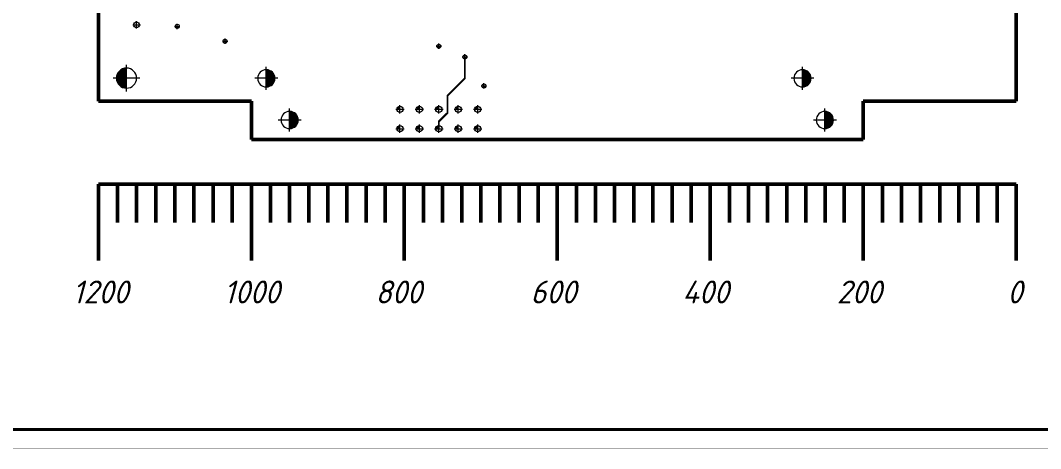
# Paper-space layout 'Layout1' of a CAD drawing. Header units: millimetres. Extents: x 0 to 841, y 0 to 594.
# Drawn here: x 337.6 to 604.4, y 0 to 112.1 of the extents above; entities that cross this region are included whole.
import ezdxf

# ---------------------------------------------------------------- set-up
doc = ezdxf.new("R2010")
doc.units = ezdxf.units.MM
doc.layers.get('0').update_dxf_attribs({"lineweight": 50})
for name, color, linetype in [('BottomLayer', 5, 'Continuous'), ('Mechanical3', 76, 'Continuous'), ('PDF _Геометрия', 7, 'Continuous'), ('PDF _Сплошная заливка', 7, 'Continuous')]:
    doc.layers.add(name, color=color, linetype=linetype)
doc.styles.add('GOST-2.304_Type-B_italic', font='GOST Common Italic.ttf')

psp = doc.layouts.get("Layout1")

# ---------------------------------------------------------------- hatches: boundary and pattern name
at = {"layer": 'PDF _Сплошная заливка', "transparency": 33554559}
for points in [[(379.185, 110.526, -0.4141859), (378.66, 110.001), (378.66, 110.001), (378.66, 110.001), (378.66, 110.526), (378.66, 110.526)], [(391.689, 106.63, -0.4142588), (391.164, 106.105), (391.164, 106.105), (391.164, 106.105), (391.164, 106.63), (391.164, 106.63)], [(447.584, 105.326, -0.414158), (447.059, 104.801), (447.059, 104.801), (447.059, 104.801), (447.059, 105.326), (447.059, 105.326)], [(454.384, 102.526, -0.414158), (453.859, 102.001), (453.859, 102.001), (453.859, 102.001), (453.859, 102.526), (453.859, 102.526)], [(365.39, 99.591, 0.4142185), (362.765, 96.966), (362.765, 96.966), (362.765, 96.966), (365.39, 96.966), (365.39, 96.966)], [(404.192, 96.922, 0.4142051), (401.942, 99.172), (401.942, 99.172), (401.942, 99.172), (401.942, 96.922), (401.942, 96.922)], [(544.398, 96.922, 0.1989376), (543.739, 98.513), (543.739, 98.513, 0.1989376), (542.148, 99.172), (542.148, 99.172), (542.148, 99.172), (542.148, 96.922), (542.148, 96.922)], [(362.765, 96.966, 0.414214), (365.39, 94.341), (365.39, 94.341), (365.39, 94.341), (365.39, 96.966), (365.39, 96.966)], [(401.942, 94.672, 0.4142051), (404.192, 96.922), (404.192, 96.922), (404.192, 96.922), (401.942, 96.922), (401.942, 96.922)], [(542.148, 94.672, 0.1989376), (543.739, 95.331), (543.739, 95.331, 0.1989376), (544.398, 96.922), (544.398, 96.922), (544.398, 96.922), (542.148, 96.922), (542.148, 96.922)], [(459.384, 94.926, -0.4142084), (458.859, 94.401), (458.859, 94.401), (458.859, 94.401), (458.859, 94.926), (458.859, 94.926)], [(410.288, 86, 0.4142051), (408.038, 88.25), (408.038, 88.25), (408.038, 88.25), (408.038, 86), (408.038, 86)], [(436.074, 88.806, -0.4142222), (436.899, 89.631), (436.899, 89.631), (436.899, 89.631), (436.899, 88.806), (436.899, 88.806)], [(441.154, 88.806, -0.4142222), (441.979, 89.631), (441.979, 89.631), (441.979, 89.631), (441.979, 88.806), (441.979, 88.806)], [(446.234, 88.806, -0.4142222), (447.059, 89.631), (447.059, 89.631), (447.059, 89.631), (447.059, 88.806), (447.059, 88.806)], [(451.314, 88.806, -0.4142222), (452.139, 89.631), (452.139, 89.631), (452.139, 89.631), (452.139, 88.806), (452.139, 88.806)], [(456.394, 88.806, -0.4142222), (457.219, 89.631), (457.219, 89.631), (457.219, 89.631), (457.219, 88.806), (457.219, 88.806)], [(550.24, 86, 0.4142051), (547.99, 88.25), (547.99, 88.25), (547.99, 88.25), (547.99, 86), (547.99, 86)], [(408.038, 83.75, 0.4142051), (410.288, 86), (410.288, 86), (410.288, 86), (408.038, 86), (408.038, 86)], [(547.99, 83.75, 0.4142051), (550.24, 86), (550.24, 86), (550.24, 86), (547.99, 86), (547.99, 86)], [(436.074, 83.726, -0.4142222), (436.899, 84.551), (436.899, 84.551), (436.899, 84.551), (436.899, 83.726), (436.899, 83.726)], [(441.154, 83.726, -0.4142222), (441.979, 84.551), (441.979, 84.551), (441.979, 84.551), (441.979, 83.726), (441.979, 83.726)], [(446.234, 83.726, -0.4142222), (447.059, 84.551), (447.059, 84.551), (447.059, 84.551), (447.059, 83.726), (447.059, 83.726)], [(451.314, 83.726, -0.4142222), (452.139, 84.551), (452.139, 84.551), (452.139, 84.551), (452.139, 83.726), (452.139, 83.726)], [(456.394, 83.726, -0.4142222), (457.219, 84.551), (457.219, 84.551), (457.219, 84.551), (457.219, 83.726), (457.219, 83.726)]]:
    psp.add_hatch(color=7, dxfattribs=at).paths.add_polyline_path(points)

# ---------------------------------------------------------------- linework, layer by layer
for p, q in [((358.029, 270.921), (358.029, 90.921)), ((598.029, 90.921), (598.029, 270.921)), ((358.029, 90.921), (398.029, 90.921)), ((398.029, 90.921), (398.029, 80.921)), ((558.028, 80.921), (558.029, 90.921)), ((558.029, 90.921), (598.029, 90.921)), ((398.029, 80.921), (558.028, 80.921)), ((358.029, 69.227), (368.029, 69.227)), ((358.029, 69.227), (358.029, 49.227)), ((363.029, 69.227), (363.029, 59.227)), ((368.029, 69.227), (378.029, 69.227)), ((368.029, 69.227), (368.029, 59.227)), ((373.029, 69.227), (373.029, 59.227)), ((378.029, 69.227), (388.029, 69.227)), ((378.029, 69.227), (378.029, 59.227)), ((383.029, 69.227), (383.029, 59.227)), ((388.029, 69.227), (398.029, 69.227)), ((388.029, 69.227), (388.029, 59.227)), ((393.029, 69.227), (393.029, 59.227)), ((398.029, 69.227), (408.029, 69.227)), ((398.029, 69.227), (398.029, 49.227)), ((403.029, 69.227), (403.029, 59.227)), ((408.029, 69.227), (418.029, 69.227)), ((408.029, 69.227), (408.029, 59.227)), ((413.029, 69.227), (413.029, 59.227)), ((418.029, 69.227), (428.029, 69.227)), ((418.029, 69.227), (418.029, 59.227)), ((423.029, 69.227), (423.029, 59.227)), ((428.029, 69.227), (438.029, 69.227)), ((428.029, 69.227), (428.029, 59.227)), ((433.029, 69.227), (433.029, 59.227)), ((438.029, 69.227), (448.029, 69.227)), ((438.029, 69.227), (438.029, 49.227)), ((443.029, 69.227), (443.029, 59.227)), ((448.029, 69.227), (458.029, 69.227)), ((448.029, 69.227), (448.029, 59.227)), ((453.029, 69.227), (453.029, 59.227)), ((458.029, 69.227), (468.029, 69.227)), ((458.029, 69.227), (458.029, 59.227)), ((463.029, 69.227), (463.029, 59.227)), ((468.029, 69.227), (478.029, 69.227)), ((468.029, 69.227), (468.029, 59.227)), ((473.029, 69.227), (473.029, 59.227)), ((478.029, 69.227), (488.029, 69.227)), ((478.029, 69.227), (478.029, 49.227)), ((483.029, 69.227), (483.029, 59.227)), ((488.029, 69.227), (498.029, 69.227)), ((488.029, 69.227), (488.029, 59.227)), ((493.029, 69.227), (493.029, 59.227)), ((498.029, 69.227), (508.029, 69.227)), ((498.029, 69.227), (498.029, 59.227)), ((503.029, 69.227), (503.029, 59.227)), ((508.029, 69.227), (518.029, 69.227)), ((508.029, 69.227), (508.029, 59.227)), ((513.029, 69.227), (513.029, 59.227)), ((518.029, 69.227), (528.029, 69.227)), ((518.029, 69.227), (518.029, 49.227)), ((523.029, 69.227), (523.029, 59.227)), ((528.029, 69.227), (538.029, 69.227)), ((528.029, 69.227), (528.029, 59.227)), ((533.029, 69.227), (533.029, 59.227)), ((538.029, 69.227), (548.029, 69.227)), ((538.029, 69.227), (538.029, 59.227)), ((543.029, 69.227), (543.029, 59.227)), ((548.029, 69.227), (558.029, 69.227)), ((548.029, 69.227), (548.029, 59.227)), ((553.029, 69.227), (553.029, 59.227)), ((558.029, 69.227), (568.029, 69.227)), ((558.029, 69.227), (558.029, 49.227)), ((563.029, 69.227), (563.029, 59.227)), ((568.029, 69.227), (578.029, 69.227)), ((568.029, 69.227), (568.029, 59.227)), ((573.029, 69.227), (573.029, 59.227)), ((578.029, 69.227), (588.029, 69.227)), ((578.029, 69.227), (578.029, 59.227)), ((583.029, 69.227), (583.029, 59.227)), ((588.029, 69.227), (598.029, 69.227)), ((588.029, 69.227), (588.029, 59.227)), ((598.029, 69.227), (593.029, 69.227)), ((593.029, 69.227), (593.029, 59.227)), ((598.029, 69.227), (597.029, 69.227)), ((598.029, 69.227), (598.029, 59.227)), ((598.029, 59.227), (598.029, 49.227))]:
    psp.add_line(p, q)
at = {"lineweight": 50}
for p, q in [((358.029, 90.921), (358.029, 270.921)), ((358.029, 90.921), (358.029, 270.921)), ((598.029, 270.921), (598.029, 90.921)), ((398.029, 90.921), (358.029, 90.921)), ((398.029, 80.921), (398.029, 90.921)), ((558.029, 90.921), (558.028, 80.921)), ((598.029, 90.921), (558.029, 90.921)), ((558.028, 80.921), (398.029, 80.921))]:
    psp.add_line(p, q, dxfattribs=at)
at = {"color": 18, "lineweight": 40, "true_color": 0x000000}
for points, const_width in [([(0.05, 594.007), (841.007, 594.007), (841.007, 0.05), (0.05, 0.05), (0.05, 594.007)], 0.0991), ([(836.05, 5.007), (8.05, 5.007)], 0.749)]:
    psp.add_lwpolyline(points, dxfattribs=dict(at, const_width=const_width))
at = {"layer": 'BottomLayer', "const_width": 0.5}
for points in [[(453.86, 96.926), (453.86, 102.525)], [(453.86, 96.926), (449.31, 92.376)], [(449.31, 87.874), (449.31, 92.376)], [(449.31, 87.874), (447.06, 85.624)], [(447.06, 83.725), (447.06, 85.624)]]:
    psp.add_lwpolyline(points, dxfattribs=at)
at = {"layer": 'BottomLayer', "const_width": 0.25}
for points in [[(453.985, 102.525, -1), (453.735, 102.525, -1)], [(453.985, 96.926, -1), (453.735, 96.926, -1)], [(453.985, 96.926, -1), (453.735, 96.926, -1)], [(449.435, 92.376, -1), (449.185, 92.376, -1)], [(449.435, 92.376, -1), (449.185, 92.376, -1)], [(449.435, 87.874, -1), (449.185, 87.874, -1)], [(449.435, 87.874, -1), (449.185, 87.874, -1)], [(447.185, 85.624, -1), (446.935, 85.624, -1)], [(447.185, 85.624, -1), (446.935, 85.624, -1)], [(447.185, 83.725, -1), (446.935, 83.725, -1)]]:
    psp.add_lwpolyline(points, format="xyb", close=True, dxfattribs=at)
at = {"layer": 'Mechanical3'}
psp.add_line((598.029, 69.227), (598.029, 59.227), dxfattribs=at)
at = {"layer": 'PDF _Геометрия', "lineweight": 9}
for points in [[(367.01, 110.926), (369.01, 110.926)], [(368.01, 109.925), (368.01, 111.925)], [(377.96, 110.526), (379.36, 110.526)], [(378.66, 109.826), (378.66, 111.226)], [(391.164, 105.93), (391.164, 107.33)], [(390.465, 106.63), (391.864, 106.63)], [(446.359, 105.326), (447.759, 105.326)], [(447.059, 104.626), (447.059, 106.026)], [(453.159, 102.525), (454.559, 102.525)], [(453.859, 101.826), (453.859, 103.225)], [(365.389, 93.466), (365.39, 100.466)], [(401.942, 93.922), (401.942, 99.922)], [(542.148, 93.922), (542.148, 99.922)], [(368.89, 96.966), (361.89, 96.966)], [(404.942, 96.922), (398.942, 96.922)], [(545.148, 96.922), (539.148, 96.922)], [(458.159, 94.926), (459.559, 94.926)], [(458.859, 94.226), (458.859, 95.626)], [(408.038, 83), (408.038, 89)], [(435.8, 88.806), (437.999, 88.806)], [(436.899, 87.706), (436.899, 89.906)], [(440.879, 88.806), (443.079, 88.806)], [(441.979, 87.706), (441.979, 89.906)], [(445.959, 88.806), (448.159, 88.806)], [(447.059, 87.706), (447.059, 89.906)], [(451.039, 88.806), (453.239, 88.806)], [(452.139, 87.706), (452.139, 89.906)], [(456.119, 88.806), (458.319, 88.806)], [(457.219, 87.706), (457.219, 89.906)], [(547.99, 83), (547.99, 89)], [(411.038, 86), (405.038, 86)], [(550.99, 86), (544.99, 86)], [(435.8, 83.726), (437.999, 83.726)], [(436.899, 82.626), (436.899, 84.826)], [(440.879, 83.726), (443.079, 83.726)], [(441.979, 82.626), (441.979, 84.826)], [(445.959, 83.726), (448.159, 83.726)], [(447.059, 82.626), (447.059, 84.826)], [(451.039, 83.726), (453.239, 83.726)], [(452.139, 82.626), (452.139, 84.826)], [(456.119, 83.726), (458.319, 83.726)], [(457.219, 82.626), (457.219, 84.826)]]:
    psp.add_lwpolyline(points, dxfattribs=at)
for points in [[(367.26, 110.926, -0.414158), (368.01, 111.676, -0.414158), (368.76, 110.926, -0.414158), (368.01, 110.176, -0.414158)], [(378.135, 110.526, -0.4143145), (378.66, 111.051, -0.4143145), (379.185, 110.526, -0.4143145), (378.66, 110.001, -0.4143145)], [(390.64, 106.63, -0.4143145), (391.164, 107.155, -0.4143145), (391.689, 106.63, -0.4143145), (391.164, 106.105, -0.4143145)], [(446.534, 105.326, -0.4143145), (447.059, 105.851, -0.4143145), (447.584, 105.326, -0.4143145), (447.059, 104.801, -0.4143145)], [(453.334, 102.525, -0.4140361), (453.859, 103.05, -0.4143145), (454.384, 102.525, -0.4143145), (453.859, 102.001, -0.4140361)], [(368.014, 96.966, 0.4142137), (365.39, 99.591, 0.4142137), (362.765, 96.966, 0.4142588), (365.39, 94.341, 0.4142588)], [(404.192, 96.922, 0.414158), (401.942, 99.172, 0.414158), (399.692, 96.922, 0.414158), (401.942, 94.672, 0.414158)], [(544.398, 96.922, 0.414158), (542.148, 99.172, 0.414158), (539.898, 96.922, 0.414158), (542.148, 94.672, 0.414158)], [(458.334, 94.926, -0.4143145), (458.859, 95.451, -0.4143145), (459.384, 94.926, -0.4143145), (458.859, 94.401, -0.4143145)], [(410.288, 86, 0.414158), (408.038, 88.25, 0.414158), (405.788, 86, 0.414158), (408.038, 83.75, 0.414158)], [(436.074, 88.806, -0.4142795), (436.899, 89.631, -0.4144568), (437.724, 88.806, -0.4144568), (436.899, 87.981, -0.4142795)], [(441.154, 88.806, -0.4142795), (441.979, 89.631, -0.4144568), (442.804, 88.806, -0.4144568), (441.979, 87.981, -0.4142795)], [(446.234, 88.806, -0.4142795), (447.059, 89.631, -0.4144568), (447.884, 88.806, -0.4144568), (447.059, 87.981, -0.4142795)], [(451.314, 88.806, -0.4142795), (452.139, 89.631, -0.4144568), (452.964, 88.806, -0.4144568), (452.139, 87.981, -0.4142795)], [(456.394, 88.806, -0.4142795), (457.219, 89.631, -0.4144568), (458.044, 88.806, -0.4144568), (457.219, 87.981, -0.4142795)], [(550.24, 86, 0.414158), (547.99, 88.25, 0.414158), (545.74, 86, 0.414158), (547.99, 83.75, 0.414158)], [(436.074, 83.726, -0.4142795), (436.899, 84.551, -0.4144568), (437.724, 83.726, -0.4144568), (436.899, 82.901, -0.4142795)], [(441.154, 83.726, -0.4142795), (441.979, 84.551, -0.4144568), (442.804, 83.726, -0.4144568), (441.979, 82.901, -0.4142795)], [(446.234, 83.726, -0.4142795), (447.059, 84.551, -0.4144568), (447.884, 83.726, -0.4144568), (447.059, 82.901, -0.4142795)], [(451.314, 83.726, -0.4142795), (452.139, 84.551, -0.4144568), (452.964, 83.726, -0.4144568), (452.139, 82.901, -0.4142795)], [(456.394, 83.726, -0.4142795), (457.219, 84.551, -0.4144568), (458.044, 83.726, -0.4144568), (457.219, 82.901, -0.4142795)]]:
    psp.add_lwpolyline(points, format="xyb", close=True, dxfattribs=at)

# ---------------------------------------------------------------- texts
at = {"char_height": 6, "attachment_point": 1, "style": 'GOST-2.304_Type-B_italic'}
for s, width, insert in [('{\\fGOST type B|b0|i1|c204|p34;1200}', 15.88495, (351.26, 44)), ('{\\fGOST type B|b0|i1|c204|p34;1000}', 15.88495, (390.825, 44)), ('{\\fGOST type B|b0|i1|c204|p34;800}', 15.88495, (430.451, 44)), ('{\\fGOST type B|b0|i1|c204|p34;600}', 15.88495, (471.014, 44)), ('{\\fGOST type B|b0|i1|c204|p34;400}', 15.88495, (510.716, 44)), ('{\\fGOST type B|b0|i1|c204|p34;200}', 15.88495, (551.109, 44)), ('{\\fGOST type B|b0|i1|c204|p34;0}', 5.5, (595.707, 44))]:
    psp.add_mtext_dynamic_manual_height_columns(s, width=width, gutter_width=17.5, heights=[0], dxfattribs=dict(at, insert=insert))

doc.saveas('drawing.dxf')
